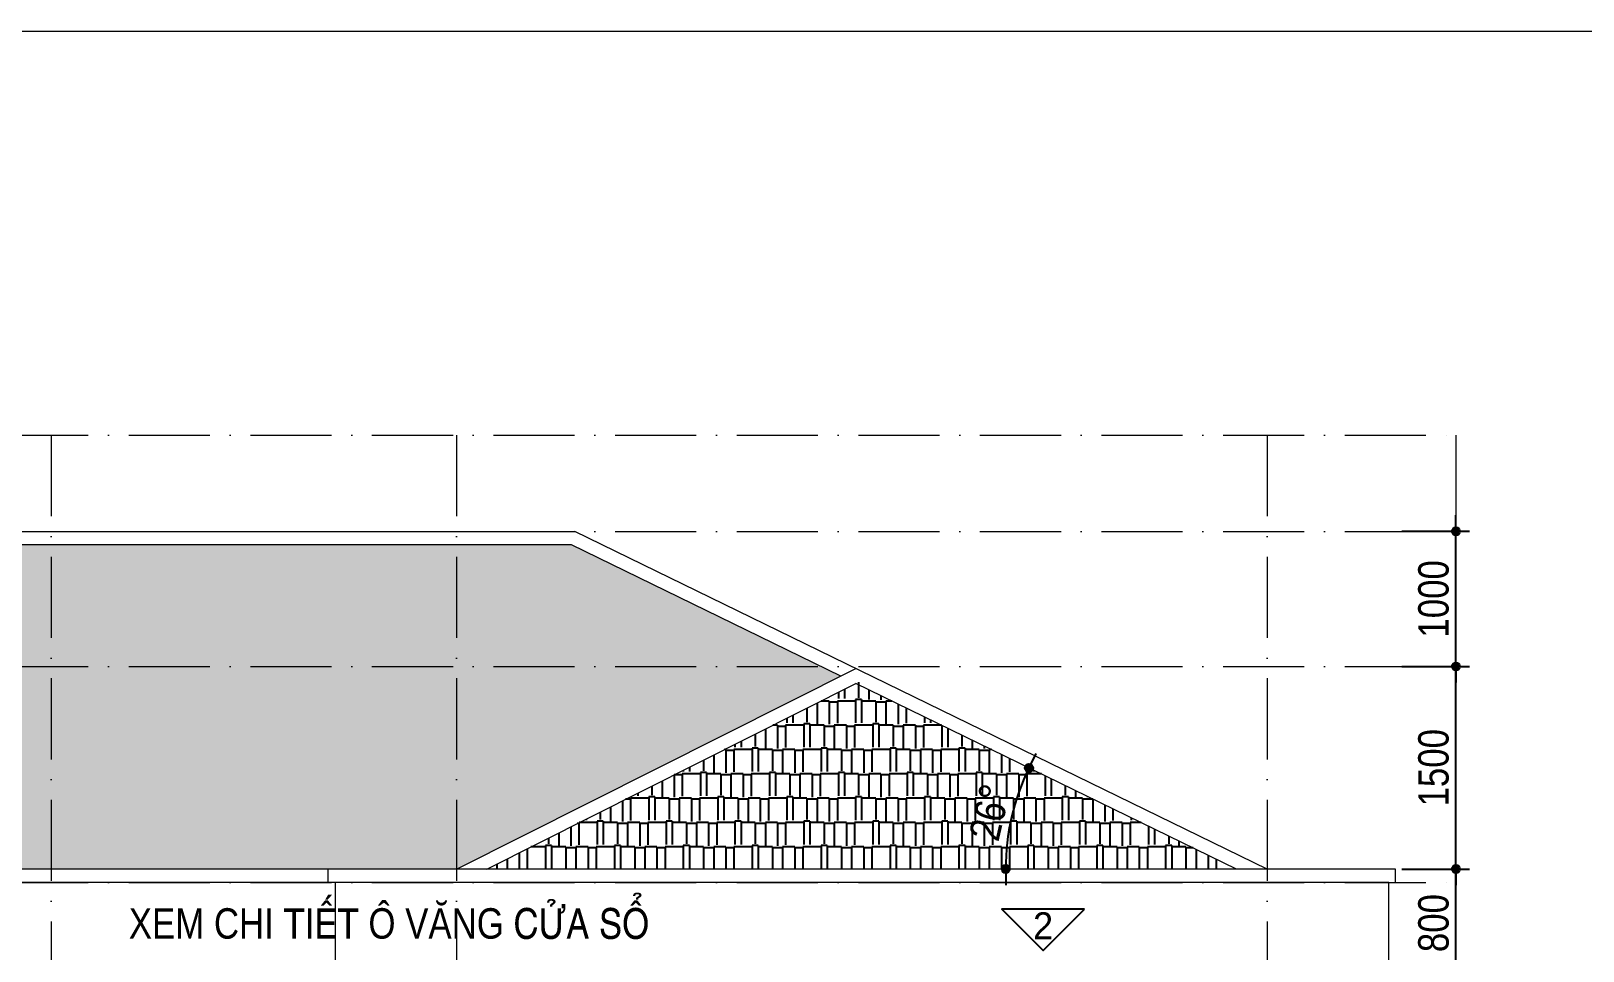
# Model space of a CAD drawing. Extents: x -1107188 to -523840, y 39692 to 514392.
# Drawn here: x -1075025 to -1063538, y 447683 to 454492 of the extents above; entities that cross this region are included whole.
import ezdxf
from ezdxf.enums import TextEntityAlignment as Align

# ---------------------------------------------------------------- set-up
doc = ezdxf.new("R2010")
doc.units = 0
doc.linetypes.add('ACAD_ISO10W100', pattern=[18, 12, -3, 0, -3])
doc.layers.get('0').update_dxf_attribs({"color": 255, "linetype": 'CONTINUOUS'})
doc.layers.get('DEFPOINTS').update_dxf_attribs({"linetype": 'CONTINUOUS'})
for name, color, linetype, lineweight in [('00-KICH THUOC', 6, 'CONTINUOUS', 9), ('NET-THAY', 2, 'CONTINUOUS', 13), ('TRUC', 24, 'CONTINUOUS', 0)]:
    doc.layers.add(name, color=color, linetype=linetype, lineweight=lineweight)
for name, color, linetype in [('DIM', 1, 'CONTINUOUS'), ('HATCHNGOI', 22, 'CONTINUOUS'), ('TAGS', 60, 'CONTINUOUS'), ('TEXT', 7, 'CONTINUOUS')]:
    doc.layers.add(name, color=color, linetype=linetype)
doc.styles.add('1', font='', dxfattribs={"height": 250})
doc.styles.add('AVO', font='')
doc.styles.add('HEL-CONDENSE', font='')
doc.styles.add('SO BV', font='', dxfattribs={"height": 200})
doc.styles.add('TEN BV', font='', dxfattribs={"height": 350})
doc.styles.get('1').set_extended_font_data('VNI-Helve-Condense')
doc.styles.get('AVO').set_extended_font_data('VNI-Avo')
doc.styles.get('HEL-CONDENSE').set_extended_font_data('VNI-Helve-Condense')
doc.styles.get('SO BV').set_extended_font_data('VNI-Helve-Condense')
doc.styles.get('TEN BV').set_extended_font_data('VNI-Helve-Condense', bold=True)
doc.dimstyles.new('D100', dxfattribs={"dimtxt": 225, "dimasz": 1.2, "dimexe": 100, "dimexo": 0, "dimgap": 50, "dimtad": 1, "dimdec": 0, "dimzin": 13, "dimdsep": 46, "dimtxsty": 'HEL-CONDENSE', "dimblk": 'D50', "dimcen": 0, "dimclrd": 1, "dimclre": 1, "dimclrt": 7, "dimadec": 0, "dimazin": 0, "dimtfac": 1, "dimtdec": 0, "dimtmove": 0, "dimatfit": 3, "dimldrblk": 'D50', "dimfxl": 1, "dimtolj": 1, "dimtzin": 13, "dimarcsym": 0})
pattern_1 = [(180, (-2142156.77, 739692.72), (-382.5, -180), [90, -75, 105, -45, 135, -60]), (180, (-2142246.77, 739685.22), (-382.5, -180), [75, -285, 60, -90]), (180, (-2142426.77, 739703.97), (-382.5, -180), [45, -465]), (270, (-2142156.77, 739692.72), (127.5, -180), [172.5, -547.5]), (270, (-2142246.77, 739692.72), (127.5, -180), [168.75, -551.25]), (270, (-2142321.77, 739692.72), (127.5, -180), [157.5, -562.5]), (270, (-2142426.77, 739703.97), (127.5, -180), [172.5, -547.5]), (270, (-2142471.77, 739703.97), (127.5, -180), [172.5, -547.5]), (270, (-2142606.77, 739692.72), (127.5, -180), [165, -555])]

# ---------------------------------------------------------------- blocks, each defined once
blk = doc.blocks.new('D50')
at = {"layer": 'DIM'}
blk.add_hatch(color=256, dxfattribs=at).paths.add_polyline_path([(25, 0, 1), (-25, 0, 1)])
blk.add_line((25, 0), (100, 0), dxfattribs=at)
blk.add_circle((0, 0), 25, dxfattribs=at)
blk = doc.blocks.new('*D756')
at = {"layer": 'DEFPOINTS', "color": 0, "linetype": 'Continuous', "transparency": 16777216}
for p in [(-1064878, 448289), (-1064478, 448289), (-1064878, 447489)]:
    blk.add_point(p, dxfattribs=at)
at = {"layer": 'DIM', "color": 1, "linetype": 'Continuous', "lineweight": -2, "transparency": 16777216}
for p, q in [((-1064878, 448289), (-1064378, 448289)), ((-1064478, 447490), (-1064478, 448287)), ((-1064878, 447489), (-1064378, 447489))]:
    blk.add_line(p, q, dxfattribs=at)
at = {"layer": 'DIM', "color": 1, "linetype": 'Continuous', "lineweight": -2, "transparency": 16777216, "xscale": 1.199999999999999, "yscale": 1.199999999999999, "zscale": 1.199999999999999}
for p, rotation in [((-1064478, 448289), 90), ((-1064478, 447489), 270)]:
    blk.add_blockref('D50', p, dxfattribs=dict(at, rotation=rotation))
at = {"layer": 'DIM', "color": 7, "linetype": 'Continuous', "transparency": 16777216, "insert": (-1064643, 447889), "char_height": 225, "attachment_point": 5, "rotation": 90, "style": 'HEL-CONDENSE'}
blk.add_mtext('\\A1;800', dxfattribs=at)
blk = doc.blocks.new('*D757')
at = {"layer": 'DEFPOINTS', "color": 0, "linetype": 'Continuous', "transparency": 16777216}
for p in [(-1064878, 449789), (-1064478, 449789), (-1064878, 448289)]:
    blk.add_point(p, dxfattribs=at)
at = {"layer": 'DIM', "color": 1, "linetype": 'Continuous', "lineweight": -2, "transparency": 16777216}
for p, q in [((-1064878, 449789), (-1064378, 449789)), ((-1064478, 448290), (-1064478, 449787)), ((-1064878, 448289), (-1064378, 448289))]:
    blk.add_line(p, q, dxfattribs=at)
at = {"layer": 'DIM', "color": 1, "linetype": 'Continuous', "lineweight": -2, "transparency": 16777216, "xscale": 1.199999999999999, "yscale": 1.199999999999999, "zscale": 1.199999999999999}
for p, rotation in [((-1064478, 449789), 90), ((-1064478, 448289), 270)]:
    blk.add_blockref('D50', p, dxfattribs=dict(at, rotation=rotation))
at = {"layer": 'DIM', "color": 7, "linetype": 'Continuous', "transparency": 16777216, "insert": (-1064643, 449039), "char_height": 225, "attachment_point": 5, "rotation": 90, "style": 'HEL-CONDENSE'}
blk.add_mtext('\\A1;1500', dxfattribs=at)
blk = doc.blocks.new('*D748')
at = {"layer": 'DEFPOINTS', "color": 0, "linetype": 'Continuous', "transparency": 16777216}
for p in [(-1064878, 450789), (-1064478, 450789), (-1064878, 449789)]:
    blk.add_point(p, dxfattribs=at)
at = {"layer": 'DIM', "color": 1, "linetype": 'Continuous', "lineweight": -2, "transparency": 16777216}
for p, q in [((-1064878, 450789), (-1064378, 450789)), ((-1064478, 449790), (-1064478, 450787)), ((-1064878, 449789), (-1064378, 449789))]:
    blk.add_line(p, q, dxfattribs=at)
at = {"layer": 'DIM', "color": 1, "linetype": 'Continuous', "lineweight": -2, "transparency": 16777216, "xscale": 1.199999999999999, "yscale": 1.199999999999999, "zscale": 1.199999999999999}
for p, rotation in [((-1064478, 450789), 90), ((-1064478, 449789), 270)]:
    blk.add_blockref('D50', p, dxfattribs=dict(at, rotation=rotation))
at = {"layer": 'DIM', "color": 7, "linetype": 'Continuous', "transparency": 16777216, "insert": (-1064643, 450289), "char_height": 225, "attachment_point": 5, "rotation": 90, "style": 'HEL-CONDENSE'}
blk.add_mtext('\\A1;1000', dxfattribs=at)
blk = doc.blocks.new('TUONG-NAM')
at = {"layer": 'TAGS'}
blk.add_lwpolyline([(-453, -453), (453, -453), (0, 0)], close=True, dxfattribs=at)
at = {"layer": 'TAGS', "linetype": 'Continuous', "style": 'AVO'}
blk.add_attdef('KH-TUONG', text='', height=250, dxfattribs=at).set_placement((0, -269), align=Align.MIDDLE_CENTER)
blk = doc.blocks.new('*D762')
at = {"layer": 'DEFPOINTS', "color": 0, "linetype": 'Continuous', "transparency": 16777216}
for p in [(-1071023, 450689), (-1067733, 448797), (-1077575, 448289), (-1066103, 448289), (-1064925, 448289)]:
    blk.add_point(p, dxfattribs=at)
at = {"layer": 'DIM', "color": 1, "linetype": 'Continuous', "lineweight": -2, "transparency": 16777216}
blk.add_arc((-1066103, 448289), 1708, 154.0403, 179.9597, dxfattribs=at)
at = {"layer": 'DIM', "color": 1, "linetype": 'Continuous', "lineweight": -2, "transparency": 16777216, "xscale": 1.199999999999999, "yscale": 1.199999999999999, "zscale": 1.199999999999999}
for p, rotation in [((-1067638, 449037), 64.02013090900641), ((-1067810, 448289), 269.9798690909928)]:
    blk.add_blockref('D50', p, dxfattribs=dict(at, rotation=rotation))
at = {"layer": 'DIM', "color": 7, "linetype": 'Continuous', "transparency": 16777216, "insert": (-1067927, 448710), "char_height": 225, "attachment_point": 5, "rotation": 77, "style": 'HEL-CONDENSE'}
blk.add_mtext('\\A1;26°', dxfattribs=at)
blk = doc.blocks.new('KHUNGTEN')
at = {"color": 3, "linetype": 'Continuous'}
blk.add_lwpolyline([(-593153, 218392), (-593153, 276792), (-510153, 276792), (-510153, 218392)], close=True, dxfattribs=at)
at = {"style": 'TEN BV'}
for tag, p in [('TEB_BV', (-518299, 222628)), ('LOAI_BV', (-511918, 220684)), ('TL', (-512164, 219751))]:
    blk.add_attdef(tag, p, '', height=350, dxfattribs=at)
at = {"style": 'SO BV'}
for tag, p in [('SOBV', (-510673, 221020)), ('TONGSOBV', (-510673, 220591))]:
    blk.add_attdef(tag, text='', height=200, dxfattribs=at).set_placement(p, align=Align.CENTER)

msp = doc.modelspace()

# ---------------------------------------------------------------- hatches: boundary and pattern name
at = {"layer": 'HATCHNGOI'}
h = msp.add_hatch(dxfattribs=at)
h.set_pattern_fill('AR-RSHKE', color=14, scale=15, angle=180, style=0)
h.set_pattern_definition(pattern_1)
h.paths.add_polyline_path([(-1093725.727, 450688.696), (-1095717.618, 449717.187), (-1092874.574, 448288.696), (-1084963.346, 448288.696), (-1082374.574, 450302.186), (-1079785.802, 448288.696), (-1071874.574, 448288.696), (-1069031.53, 449717.187), (-1071023.42, 450688.696)])
h = msp.add_hatch(dxfattribs=at)
h.set_pattern_fill('AR-RSHKE', color=34, scale=15, angle=180, style=0)
h.set_pattern_definition(pattern_1)
h.paths.add_polyline_path([(-1068874.574, 449684.136), (-1071651.839, 448288.696), (-1068874.574, 448288.696)])
h.paths.add_polyline_path([(-1066102.691, 448288.696), (-1068874.574, 449640.634), (-1068874.574, 448288.696)])

# ---------------------------------------------------------------- linework, layer by layer
at = {"layer": 'NET-THAY'}
for p, q in [((-1065874.574, 448288.696), (-1071000.333, 450788.696)), ((-1065874.574, 448288.696), (-1071000.333, 450788.696)), ((-1069031.53, 449717.187), (-1071023.42, 450688.696)), ((-1071874.574, 448288.696), (-1068919.167, 449773.644)), ((-1071651.839, 448288.696), (-1068918.507, 449662.062)), ((-1066102.691, 448288.696), (-1068918.507, 449662.062)), ((-1064924.574, 448288.696), (-1077574.574, 448288.696)), ((-1064974.574, 448188.696), (-1079820.113, 448188.696)), ((-1072774.574, 448188.696), (-1072774.574, 447488.696)), ((-1064974.574, 447488.696), (-1064974.574, 448188.696))]:
    msp.add_line(p, q, dxfattribs=at)
for points in [[(-1087174.574, 450788.696), (-1071000.333, 450788.696)], [(-1071023.42, 450688.696), (-1093725.727, 450688.696), (-1095717.618, 449717.187)], [(-1072774.574, 448188.696), (-1072824.574, 448188.696), (-1072824.574, 448288.696), (-1072824.574, 448288.696)], [(-1064974.574, 448188.696), (-1064924.574, 448188.696), (-1064924.574, 448288.696), (-1064924.574, 448288.696)]]:
    msp.add_lwpolyline(points, dxfattribs=at)
at = {"layer": 'TRUC', "linetype": 'ACAD_ISO10W100', "ltscale": 50}
for points in [[(-1100404.355, 451501.352), (-1064477.682, 451501.352)], [(-1074874.574, 451501.352), (-1074874.574, 437138.696)], [(-1071874.574, 451501.352), (-1071874.574, 437138.696)], [(-1071874.574, 451501.352), (-1071874.574, 437138.696)], [(-1065874.574, 451501.352), (-1065874.574, 437138.696)], [(-1100404.355, 450788.696), (-1064477.682, 450788.696)], [(-1100404.355, 449788.696), (-1064477.682, 449788.696)], [(-1100404.355, 448188.696), (-1064477.682, 448188.696)]]:
    msp.add_lwpolyline(points, dxfattribs=at)
msp.add_lwpolyline([(-1100404.355, 451501.352), (-1064477.682, 451501.352), (-1064477.682, 437138.696), (-1100404.355, 437138.696)], close=True, dxfattribs=at)

# ---------------------------------------------------------------- block references
at = {"layer": '00-KICH THUOC'}
msp.add_blockref('KHUNGTEN', (-513535.14, 177700), dxfattribs=at)
at = {"layer": 'TAGS', "linetype": 'Continuous'}
ref = msp.add_blockref('TUONG-NAM', (-1067533.236, 447687.189), dxfattribs=dict(at, xscale=0.6749999998137355, yscale=0.6750000000174623, zscale=0.675, rotation=180))
ref.add_attrib('KH-TUONG', '2', dxfattribs={"color": 7, "linetype": 'Continuous', "height": 200, "style": 'AVO'}).set_placement((-1067533.569, 447868.955), align=Align.MIDDLE_CENTER)

# ---------------------------------------------------------------- texts
at = {"layer": 'TEXT', "insert": (-1072375.183, 447998.873), "char_height": 225, "attachment_point": 2, "style": '1'}
msp.add_mtext('XEM CHI TIEÁT OÂ VAÊNG CÖÛA SOÅ', dxfattribs=at)

# ---------------------------------------------------------------- dimensions: what is measured, and where the dimension line sits
at = {"layer": 'DIM', "linetype": 'Continuous'}
for base, p1, p2, picture, middle in [((-1064477.682, 450788.696), (-1064877.678, 449788.696), (-1064877.678, 450788.696), '*D748', (-1064642.582, 450288.696)), ((-1064477.682, 449788.696), (-1064877.678, 448288.696), (-1064877.678, 449788.696), '*D757', (-1064642.582, 449038.696)), ((-1064477.682, 448288.696), (-1064877.678, 447488.696), (-1064877.678, 448288.696), '*D756', (-1064642.582, 447888.696))]:
    dim = msp.add_linear_dim(base=base, p1=p1, p2=p2, angle=90, dimstyle='D100', dxfattribs=at)
    dim.commit()
    dim.dimension.update_dxf_attribs({"geometry": picture, "text_midpoint": middle})
dim = msp.add_angular_dim_2l(base=(-1067732.836, 448797.471), line1=((-1064924.574, 448288.696), (-1077574.574, 448288.696)), line2=((-1066102.691, 448288.696), (-1071023.42, 450688.696)), dimstyle='D100', dxfattribs=at)
dim.commit()
dim.dimension.update_dxf_attribs({"geometry": '*D762', "text_midpoint": (-1067927.292, 448709.939)})

doc.saveas('drawing.dxf')
